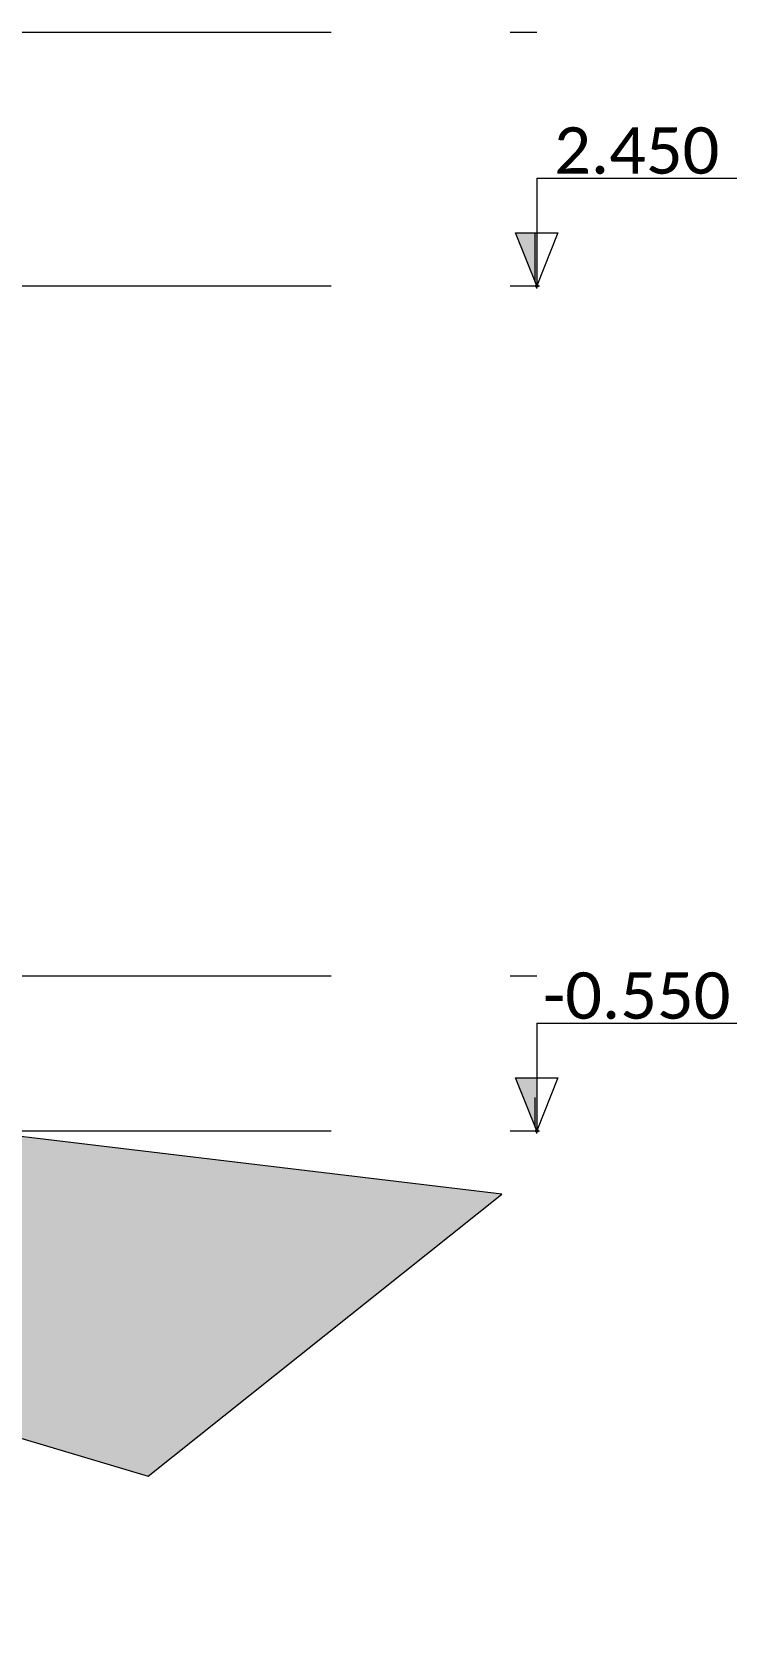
# Model space of a CAD drawing. Header units: metres. Extents: x -197 to 1099, y -24 to 14.
# Drawn here: x 754.56 to 757.06, y -2.37 to 3.35 of the extents above; entities that cross this region are included whole.
import ezdxf
from ezdxf.enums import TextEntityAlignment as Align

# ---------------------------------------------------------------- set-up
doc = ezdxf.new("R2010")
doc.units = ezdxf.units.M
doc.header["$LTSCALE"] = 0.001
doc.header["$PDMODE"] = 34
doc.header["$PDSIZE"] = 0.01
doc.linetypes.add('HIDDENX2', pattern=[19.05, 12.7, -6.35])
doc.layers.get('0').update_dxf_attribs({"lineweight": 13, "true_color": 0x000000})
for name, color, linetype, lineweight, true_color in [('Jach-Anotaciones-CalidaddeLínea  0.13', 7, 'Continuous', 13, 0x000000), ('Jach-Anotaciones-Hatch-Lum80%', 250, 'Continuous', 13, 0x333333), ('JACH-Anotaciones-Textos-Lum75% @ 0.075', 7, 'Continuous', 13, 0x404040), ('JACH-Arq-Lineas-Proyeccion Niveles cortes', 9, 'HIDDENX2', 13, 0x808080)]:
    doc.layers.add(name, color=color, linetype=linetype, lineweight=lineweight, true_color=true_color)
doc.styles.add('02a-Calibri-JACH(1.8mm)', font='calibri.ttf', dxfattribs={"height": 2.2})
pattern_1 = [(0, (169.421, 45.032), (0, 6.985), [5.08, -1.905]), (90, (169.421, 45.032), (-6.985, 4e-16), [5.08, -1.905])]

# ---------------------------------------------------------------- blocks, each defined once
blk = doc.blocks.new('*U283')
at = {"lineweight": 0, "ltscale": 100}
h = blk.add_hatch(dxfattribs=at)
h.set_pattern_fill('ANGLE', color=256)
h.set_pattern_definition(pattern_1)
h.paths.add_polyline_path([(0, 2.5), (0, 0), (1, 2.5)])
h = blk.add_hatch(color=256, dxfattribs=at)
h.dxf.hatch_style = 1
h.paths.add_polyline_path([(0, 2.5), (0, 0), (1, 2.5)])
for points in [[(0, 5.099), (-9.466, 5.099)], [(0, 5.099), (0, 1.25)]]:
    blk.add_lwpolyline(points, dxfattribs=at)
for points in [[(0, 0), (1, 2.5), (-1, 2.5)], [(0, 2.5), (0, 0), (1, 2.5)]]:
    blk.add_lwpolyline(points, close=True, dxfattribs=at)
blk.add_point((0, 0), dxfattribs=at)
at = {"lineweight": 0, "ltscale": 100, "style": '02a-Calibri-JACH(1.8mm)'}
blk.add_attdef('ALT', text='', height=2.2, dxfattribs=at).set_placement((-4.733, 6.401), align=Align.MIDDLE_CENTER)
blk = doc.blocks.new('*U269')
at = {"lineweight": 0, "ltscale": 100}
h = blk.add_hatch(dxfattribs=at)
h.set_pattern_fill('ANGLE', color=256)
h.set_pattern_definition(pattern_1)
h.paths.add_polyline_path([(0, 2.5), (0, 0), (1, 2.5)])
h = blk.add_hatch(color=256, dxfattribs=at)
h.dxf.hatch_style = 1
h.paths.add_polyline_path([(0, 2.5), (0, 0), (1, 2.5)])
for points in [[(0, 5.099), (-9.466, 5.099)], [(0, 5.099), (0, 1.25)]]:
    blk.add_lwpolyline(points, dxfattribs=at)
for points in [[(0, 0), (1, 2.5), (-1, 2.5)], [(0, 2.5), (0, 0), (1, 2.5)]]:
    blk.add_lwpolyline(points, close=True, dxfattribs=at)
blk.add_point((0, 0), dxfattribs=at)
at = {"lineweight": 0, "ltscale": 100, "style": '02a-Calibri-JACH(1.8mm)'}
blk.add_attdef('ALT', text='', height=2.2, dxfattribs=at).set_placement((-4.733, 6.401), align=Align.MIDDLE_CENTER)

msp = doc.modelspace()

# ---------------------------------------------------------------- hatches: boundary and pattern name
at = {"layer": 'Jach-Anotaciones-Hatch-Lum80%', "ltscale": 100}
h = msp.add_hatch(dxfattribs=at)
h.set_pattern_fill('EARTH', color=256, scale=0.03, angle=45, double=1)
h.set_pattern_definition([(45, (622.2185, 0), (0, 0.26940768), [0.1905, -0.1905]), (45, (622.16798, 0.05051), (0, 0.26940768), [0.1905, -0.1905]), (45, (622.11747, 0.10103), (0, 0.26940768), [0.1905, -0.1905]), (135, (622.11747, 0.1347), (-0.26940768, 0), [0.1905, -0.1905]), (135, (622.16798, 0.18522), (-0.26940768, 0), [0.1905, -0.1905]), (135, (622.2185, 0.23573), (-0.26940768, 0), [0.1905, -0.1905])])
h.paths.add_polyline_path([(756.22303, -0.77512), (754.34687, -0.55), (736.40687, -0.20348), (736.40687, -0.025), (733.17077, -0.025), (733.17077, -0.3), (733.02077, -0.3), (732.77697, -0.25507), (732.76613, -0.47192), (732.93248, -0.72492), (733.30497, -0.96346), (733.55812, -1.14778), (733.82574, -1.19116), (733.96317, -1.10441), (734.53095, -0.89479), (734.93237, -1.06827), (735.42782, -1.29235), (736.02681, -1.41897), (736.33874, -1.23887), (736.54757, -1.00694), (737.10089, -1.1732), (737.63612, -1.4009), (738.1822, -1.40812), (738.71382, -1.06116), (739.2165, -1.01417), (739.38286, -1.42981), (740.36185, -1.42984), (741.07067, -1.17684), (741.96451, -1.6929), (742.76678, -1.64308), (743.20075, -1.24912), (744.85253, -1.47951), (746.43715, -2.36754), (748.24392, -1.90873), (749.81373, -1.68672), (750.59864, -1.90873), (752.61273, -2.30834), (753.87154, -1.44991), (754.96745, -1.77552)])

# ---------------------------------------------------------------- linework, layer by layer
at = {"layer": 'Jach-Anotaciones-CalidaddeLínea  0.13'}
msp.add_lwpolyline([(741.96451, -1.6929), (742.76678, -1.64308), (743.20075, -1.24912), (744.85253, -1.47951), (746.43715, -2.36754), (748.24392, -1.90873), (749.81373, -1.68672), (750.59864, -1.90873), (752.61273, -2.30834), (753.87154, -1.44991), (754.96745, -1.77552), (756.22303, -0.77512), (756.22303, -0.77512), (754.34687, -0.55), (736.40687, -0.20348)], dxfattribs=at)
at = {"layer": 'JACH-Arq-Lineas-Proyeccion Niveles cortes', "ltscale": 100}
for points in [[(754.34687, 3.35), (756.34687, 3.35)], [(754.34687, 2.45), (756.34687, 2.45)], [(754.34687, 0), (756.34687, 0)], [(754.34687, -0.55), (756.34687, -0.55)]]:
    msp.add_lwpolyline(points, dxfattribs=at)

# ---------------------------------------------------------------- block references
at = {"layer": 'JACH-Anotaciones-Textos-Lum75% @ 0.075', "ltscale": 100}
ref = msp.add_blockref('*U269', (756.34687, 2.45), dxfattribs=dict(at, xscale=-0.075, yscale=0.075, zscale=0.075))
ref.add_attrib('ALT', '2.450', dxfattribs={"layer": '0', "lineweight": 0, "ltscale": 100, "height": 0.165, "style": '02a-Calibri-JACH(1.8mm)'}).set_placement((756.70183, 2.93006), align=Align.MIDDLE_CENTER)
ref = msp.add_blockref('*U283', (756.34687, -0.55), dxfattribs=dict(at, xscale=-0.075, yscale=0.075, zscale=0.075))
ref.add_attrib('ALT', '-0.550', dxfattribs={"layer": '0', "lineweight": 0, "ltscale": 100, "height": 0.165, "style": '02a-Calibri-JACH(1.8mm)'}).set_placement((756.70183, -0.06994), align=Align.MIDDLE_CENTER)

doc.saveas('drawing.dxf')
